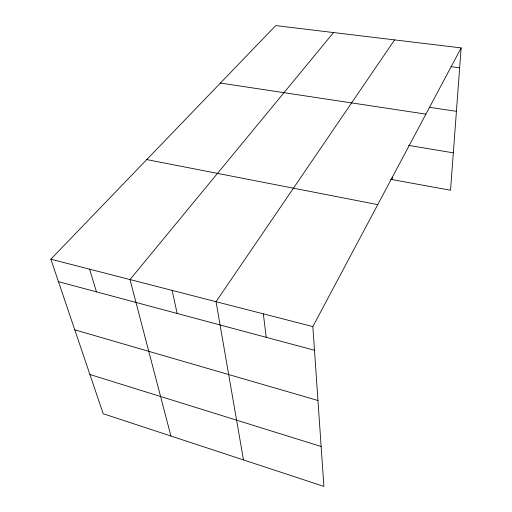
<?xml version="1.0" encoding="UTF-8"?>
<svg xmlns="http://www.w3.org/2000/svg" width="512" height="512" viewBox="0 0 512 512"><rect width="100%" height="100%" fill="white"/><g stroke="black" fill="none" stroke-linecap="round" stroke-linejoin="round"><path stroke-width="0.77" d="M392.154 179.597L392.198 177.248M461.152 47.898L312.851 326.586L323.898 486.4L103.2 413.734L50.848 259.206L275.731 25.6L461.152 47.898L450.528 190.253L390.598 179.309M394.586 39.891L216.038 301.69L243.482 459.923M333.542 32.55L130.01 279.565L170.912 436.026M450.976 66.662L459.667 67.782M429.197 107.29L456.416 111.315M220.41 83.066L425.907 114.131M408.512 145.395L453.318 152.838M146.758 159.584L377.747 204.627M50.848 259.206L312.851 326.586M58.458 281.67L314.483 350.253M74.771 329.824L317.958 400.493M89.907 374.496L321.139 446.477M89.626 269.178L96.454 291.846M172.115 290.394L177.165 313.466M263.341 313.85L266.227 337.325"/></g></svg>
